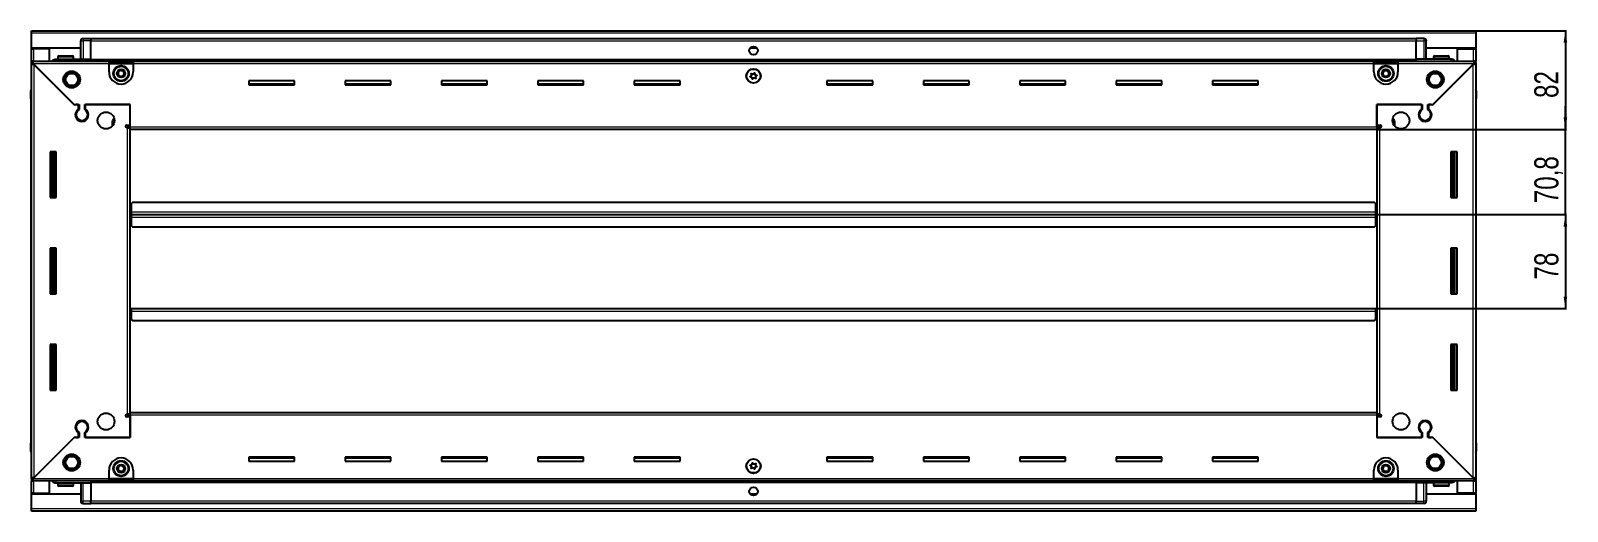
# Model space of a CAD drawing. Header units: millimetres. Extents: x 1315 to 5669, y -723 to 1559.
# Drawn here: x 4394 to 5669, y 977 to 1376 of the extents above; entities that cross this region are included whole.
import ezdxf

# ---------------------------------------------------------------- set-up
doc = ezdxf.new("R2010")
doc.units = ezdxf.units.MM
doc.layers.add('FORMAT', color=7, linetype='Continuous')
doc.styles.add('SLDTEXTSTYLE0', font='TXT', dxfattribs={"width": 0.75})
doc.dimstyles.new('SLDDIMSTYLE0', dxfattribs={"dimtxt": 20, "dimasz": 10, "dimexe": 0, "dimexo": 0.0625, "dimgap": 5, "dimtad": 2, "dimdec": 1, "dimrnd": 1e-09, "dimzin": 12, "dimdsep": 46, "dimtxsty": 'SLDTEXTSTYLE0', "dimsah": 1, "dimcen": 0.09, "dimadec": 0, "dimazin": 3, "dimtfac": 1, "dimtofl": 0, "dimtmove": 0, "dimatfit": 3, "dimfxl": 0, "dimfrac": 2, "dimtolj": 1, "dimtzin": 12, "dimarcsym": 0})
doc.dimstyles.new('SLDDIMSTYLE1', dxfattribs={"dimtxt": 20, "dimasz": 10, "dimexe": 0, "dimexo": 0.0625, "dimgap": 5, "dimtad": 2, "dimdec": 1, "dimrnd": 1e-09, "dimzin": 12, "dimdsep": 46, "dimtxsty": 'SLDTEXTSTYLE0', "dimsah": 1, "dimcen": 0.09, "dimadec": 0, "dimazin": 3, "dimtfac": 1, "dimtmove": 0, "dimatfit": 0, "dimfxl": 0, "dimfrac": 2, "dimtolj": 1, "dimtzin": 12, "dimarcsym": 0})

# ---------------------------------------------------------------- blocks, each defined once
blk = doc.blocks.new('_D_6')
at = {"layer": 'FORMAT'}
for p, q in [((5593.1, 1375.8), (5668.6, 1375.8)), ((5667.6, 1375.8), (5667.6, 1293.8)), ((5511.1, 1293.8), (5668.6, 1293.8))]:
    blk.add_line(p, q, dxfattribs=at)
for points in [[(5667.6, 1375.8), (5666.1, 1365.8), (5669.1, 1365.8)], [(5667.6, 1293.8), (5669.1, 1303.8), (5666.1, 1303.8)]]:
    blk.add_solid(points, dxfattribs=at)
at = {"layer": 'FORMAT', "insert": (5641.8, 1320), "char_height": 20, "attachment_point": 1, "rotation": 90, "style": 'SLDTEXTSTYLE0'}
blk.add_mtext('82', dxfattribs=at)
blk = doc.blocks.new('_D_7')
at = {"layer": 'FORMAT'}
for p, q in [((5667.6, 1293.8), (5667.6, 1313.1)), ((5511.1, 1293.8), (5668.6, 1293.8)), ((5667.6, 1223.1), (5667.6, 1293.8)), ((5510.1, 1223.1), (5668.6, 1223.1)), ((5667.6, 1223.1), (5667.6, 1203.8))]:
    blk.add_line(p, q, dxfattribs=at)
for points in [[(5667.6, 1293.8), (5669.1, 1303.8), (5666.1, 1303.8)], [(5667.6, 1223.1), (5666.1, 1213.1), (5669.1, 1213.1)]]:
    blk.add_solid(points, dxfattribs=at)
at = {"layer": 'FORMAT', "insert": (5641.8, 1232.6), "char_height": 20, "attachment_point": 1, "rotation": 90, "style": 'SLDTEXTSTYLE0'}
blk.add_mtext('70,8', dxfattribs=at)
blk = doc.blocks.new('_D_8')
at = {"layer": 'FORMAT'}
for p, q in [((5510.1, 1223.1), (5668.6, 1223.1)), ((5667.6, 1223.1), (5667.6, 1145.1)), ((5510.1, 1145.1), (5668.6, 1145.1))]:
    blk.add_line(p, q, dxfattribs=at)
for points in [[(5667.6, 1223.1), (5666.1, 1213.1), (5669.1, 1213.1)], [(5667.6, 1145.1), (5669.1, 1155.1), (5666.1, 1155.1)]]:
    blk.add_solid(points, dxfattribs=at)
at = {"layer": 'FORMAT', "insert": (5641.8, 1169.3), "char_height": 20, "attachment_point": 1, "rotation": 90, "style": 'SLDTEXTSTYLE0'}
blk.add_mtext('78', dxfattribs=at)

msp = doc.modelspace()

# ---------------------------------------------------------------- linework, layer by layer
at = {"color": 7, "linetype": 'Continuous', "lineweight": 25}
for p, q in [((4394.11, 1373.72), (4394.11, 1375.82)), ((4394.11, 1375.82), (5593.11, 1375.82)), ((4394.11, 1361.32), (4394.11, 1373.72)), ((4435.11, 1352.32), (4435.11, 1367.32)), ((4435.78, 1368.82), (4435.78, 1368.82)), ((4437.11, 1369.32), (4443.61, 1369.32)), ((4437.11, 1369.32), (4443.61, 1369.32)), ((4443.61, 1369.32), (4443.61, 1369.32)), ((4443.61, 1369.32), (4443.61, 1369.32)), ((4443.61, 1369.32), (4443.61, 1367.32)), ((5543.61, 1369.17), (4443.61, 1369.17)), ((4443.61, 1352.32), (4443.61, 1367.32)), ((5543.61, 1369.32), (5543.61, 1369.32)), ((5550.11, 1369.32), (5543.61, 1369.32)), ((5550.11, 1369.32), (5543.61, 1369.32)), ((5543.61, 1369.32), (5543.61, 1367.32)), ((5543.61, 1352.32), (5543.61, 1367.32)), ((5552.11, 1367.32), (5552.11, 1367.32)), ((5552.11, 1352.32), (5552.11, 1367.32)), ((5593.11, 1375.82), (5593.11, 1373.72)), ((5593.11, 1373.72), (5593.11, 1361.32)), ((4435.11, 1361.32), (4394.11, 1361.32)), ((4394.11, 1360.82), (4394.11, 1361.32)), ((4394.11, 1360.82), (4396.21, 1360.82)), ((4394.11, 1350.57), (4394.11, 1360.82)), ((4395.61, 1360.82), (4395.61, 1361.32)), ((4409.11, 1360.82), (4396.21, 1360.82)), ((4409.11, 1350.57), (4409.11, 1360.82)), ((4414.61, 1352.32), (4443.61, 1352.32)), ((4416.11, 1354.22), (4416.11, 1352.32)), ((4416.91, 1355.02), (4428.31, 1355.02)), ((4429.11, 1352.32), (4429.11, 1354.22)), ((4443.53, 1350.57), (4443.61, 1352.29)), ((4443.61, 1352.32), (4443.61, 1351.82)), ((4996.48, 1361.32), (4990.73, 1361.32)), ((5543.61, 1352.32), (5543.61, 1351.82)), ((5572.61, 1352.32), (5543.61, 1352.32)), ((5543.61, 1352.29), (5543.68, 1350.57)), ((5593.11, 1361.32), (5552.11, 1361.32)), ((5558.11, 1354.22), (5558.11, 1352.32)), ((5558.91, 1355.02), (5570.31, 1355.02)), ((5571.11, 1352.32), (5571.11, 1354.22)), ((5578.11, 1360.82), (5591.01, 1360.82)), ((5578.11, 1350.57), (5578.11, 1360.82)), ((5591.01, 1360.82), (5593.11, 1360.82)), ((5591.61, 1360.82), (5591.61, 1361.32)), ((5593.11, 1360.82), (5593.11, 1361.32)), ((5593.11, 1360.82), (5593.11, 1350.57)), ((4394.11, 1349.07), (4394.11, 1350.57)), ((4394.11, 1350.57), (4395.11, 1350.57)), ((4394.11, 1348.57), (4394.11, 1349.07)), ((4394.11, 1349.07), (4395.11, 1349.07)), ((4394.11, 1004.07), (4394.11, 1348.57)), ((4395.61, 1348.57), (4394.11, 1348.57)), ((4395.11, 1350.57), (4458.61, 1350.57)), ((4395.11, 1349.07), (4395.11, 1350.57)), ((4395.71, 1348.47), (4429.61, 1314.57)), ((4430.31, 1313.87), (4396.21, 1347.97)), ((4443.61, 1351.17), (5543.61, 1351.17)), ((4458.61, 1348.47), (4458.61, 1350.57)), ((4458.61, 1350.57), (4478.61, 1350.57)), ((4458.61, 1349.07), (4478.61, 1349.07)), ((4458.61, 1341.57), (4458.61, 1348.47)), ((4478.61, 1350.57), (4478.61, 1348.47)), ((4478.61, 1350.57), (5508.61, 1350.57)), ((4478.61, 1348.47), (4478.61, 1341.57)), ((5508.61, 1348.47), (5508.61, 1350.57)), ((5508.61, 1350.57), (5528.61, 1350.57)), ((5508.61, 1349.07), (5528.61, 1349.07)), ((5508.61, 1341.57), (5508.61, 1348.47)), ((5528.61, 1350.57), (5528.61, 1348.47)), ((5528.61, 1350.57), (5592.11, 1350.57)), ((5528.61, 1348.47), (5528.61, 1341.57)), ((5591.01, 1347.97), (5556.91, 1313.87)), ((5557.61, 1314.57), (5591.51, 1348.47)), ((5591.61, 1348.57), (5593.11, 1348.57)), ((5592.11, 1349.07), (5592.11, 1350.57)), ((5592.11, 1350.57), (5593.11, 1350.57)), ((5592.11, 1349.07), (5593.11, 1349.07)), ((5593.11, 1349.07), (5593.11, 1350.57)), ((5593.11, 1349.07), (5593.11, 1348.57)), ((5593.11, 1348.57), (5593.11, 1004.07)), ((4612.61, 1334.32), (4574.61, 1334.32)), ((4574.61, 1334.32), (4574.61, 1330.82)), ((4612.61, 1331.57), (4574.61, 1331.57)), ((4574.61, 1330.82), (4612.61, 1330.82)), ((4612.61, 1330.82), (4612.61, 1334.32)), ((4692.61, 1334.32), (4654.61, 1334.32)), ((4654.61, 1334.32), (4654.61, 1330.82)), ((4692.61, 1331.57), (4654.61, 1331.57)), ((4654.61, 1330.82), (4692.61, 1330.82)), ((4692.61, 1330.82), (4692.61, 1334.32)), ((4772.61, 1334.32), (4734.61, 1334.32)), ((4734.61, 1334.32), (4734.61, 1330.82)), ((4772.61, 1331.57), (4734.61, 1331.57)), ((4734.61, 1330.82), (4772.61, 1330.82)), ((4772.61, 1330.82), (4772.61, 1334.32)), ((4852.61, 1334.32), (4814.61, 1334.32)), ((4814.61, 1334.32), (4814.61, 1330.82)), ((4852.61, 1331.57), (4814.61, 1331.57)), ((4814.61, 1330.82), (4852.61, 1330.82)), ((4852.61, 1330.82), (4852.61, 1334.32)), ((4932.61, 1334.32), (4894.61, 1334.32)), ((4894.61, 1334.32), (4894.61, 1330.82)), ((4932.61, 1331.57), (4894.61, 1331.57)), ((4894.61, 1330.82), (4932.61, 1330.82)), ((4932.61, 1330.82), (4932.61, 1334.32)), ((5092.61, 1334.32), (5054.61, 1334.32)), ((5054.61, 1334.32), (5054.61, 1330.82)), ((5092.61, 1331.57), (5054.61, 1331.57)), ((5054.61, 1330.82), (5092.61, 1330.82)), ((5092.61, 1330.82), (5092.61, 1334.32)), ((5172.61, 1334.32), (5134.61, 1334.32)), ((5134.61, 1334.32), (5134.61, 1330.82)), ((5172.61, 1331.57), (5134.61, 1331.57)), ((5134.61, 1330.82), (5172.61, 1330.82)), ((5172.61, 1330.82), (5172.61, 1334.32)), ((5252.61, 1334.32), (5214.61, 1334.32)), ((5214.61, 1334.32), (5214.61, 1330.82)), ((5252.61, 1331.57), (5214.61, 1331.57)), ((5214.61, 1330.82), (5252.61, 1330.82)), ((5252.61, 1330.82), (5252.61, 1334.32)), ((5332.61, 1334.32), (5294.61, 1334.32)), ((5294.61, 1334.32), (5294.61, 1330.82)), ((5332.61, 1331.57), (5294.61, 1331.57)), ((5294.61, 1330.82), (5332.61, 1330.82)), ((5332.61, 1330.82), (5332.61, 1334.32)), ((5412.61, 1334.32), (5374.61, 1334.32)), ((5374.61, 1334.32), (5374.61, 1330.82)), ((5412.61, 1331.57), (5374.61, 1331.57)), ((5374.61, 1330.82), (5412.61, 1330.82)), ((5412.61, 1330.82), (5412.61, 1334.32)), ((5593.11, 1327.15), (5593.11, 1327.15)), ((4393.61, 1325.82), (4393.61, 1319.32)), ((4393.61, 1319.32), (4393.61, 1325.82)), ((4393.61, 1319.32), (4393.61, 1319.32)), ((4394.11, 1319.32), (4393.61, 1319.32)), ((4393.76, 1319.32), (4393.76, 1033.32)), ((4429.61, 1314.57), (4433.81, 1314.57)), ((4431.01, 1314.57), (4430.31, 1313.87)), ((4433.11, 1314.57), (4431.01, 1314.57)), ((4433.11, 1314.57), (4433.11, 1310.68)), ((4433.81, 1314.57), (4433.81, 1310.29)), ((4438.41, 1314.57), (4476.11, 1314.57)), ((4438.41, 1310.29), (4438.41, 1314.57)), ((4439.11, 1310.68), (4439.11, 1314.57)), ((4476.11, 1314.57), (4439.11, 1314.57)), ((4476.11, 1295.92), (4476.11, 1314.57)), ((4476.11, 1297.32), (4476.11, 1314.57)), ((5511.11, 1314.57), (5548.81, 1314.57)), ((5511.11, 1295.92), (5511.11, 1314.57)), ((5511.11, 1314.57), (5511.11, 1297.32)), ((5548.11, 1314.57), (5511.11, 1314.57)), ((5548.11, 1314.57), (5548.11, 1310.68)), ((5548.81, 1314.57), (5548.81, 1310.29)), ((5553.41, 1314.57), (5557.61, 1314.57)), ((5553.41, 1310.29), (5553.41, 1314.57)), ((5556.21, 1314.57), (5554.11, 1314.57)), ((5554.11, 1310.68), (5554.11, 1314.57)), ((5556.91, 1313.87), (5556.21, 1314.57)), ((5593.11, 1319.32), (5593.61, 1319.32)), ((5593.46, 1033.32), (5593.46, 1319.32)), ((5593.61, 1325.82), (5593.61, 1319.32)), ((5593.61, 1319.32), (5593.61, 1325.82)), ((5593.61, 1319.32), (5593.61, 1319.32)), ((5593.61, 1319.32), (5593.61, 1319.32)), ((4434.11, 1301.71), (4434.11, 1300.95)), ((4462.85, 1303.22), (4461.61, 1301.07)), ((4461.61, 1296.99), (4461.61, 1301.07)), ((5525.61, 1301.07), (5524.37, 1303.22)), ((5525.61, 1301.07), (5525.61, 1296.99)), ((5553.11, 1301.71), (5553.11, 1300.95)), ((4473.26, 1297.32), (4476.11, 1297.32)), ((4474.01, 1295.32), (4473.26, 1295.32)), ((4474.01, 1295.32), (4476.11, 1295.32)), ((4476.11, 1296.32), (4474.11, 1296.32)), ((4474.11, 1296.32), (4474.11, 1295.32)), ((4476.11, 1293.82), (4476.11, 1295.92)), ((5511.11, 1293.82), (4476.11, 1293.82)), ((4476.11, 1058.82), (4476.11, 1293.82)), ((5511.11, 1297.32), (5513.96, 1297.32)), ((5513.11, 1296.32), (5511.11, 1296.32)), ((5511.11, 1295.92), (5511.11, 1293.82)), ((5511.11, 1295.32), (5513.21, 1295.32)), ((5511.11, 1293.82), (5511.11, 1058.82)), ((5513.11, 1295.32), (5513.11, 1296.32)), ((5513.96, 1295.32), (5513.21, 1295.32)), ((4414.61, 1275.32), (4409.61, 1275.32)), ((4409.61, 1275.32), (4409.61, 1237.32)), ((4411.76, 1237.32), (4411.76, 1275.32)), ((4413.55, 1237.32), (4413.55, 1275.32)), ((4413.58, 1237.32), (4413.58, 1275.32)), ((4414.61, 1237.32), (4414.61, 1275.32)), ((5572.61, 1275.32), (5572.61, 1237.32)), ((5577.61, 1275.32), (5572.61, 1275.32)), ((5573.63, 1275.32), (5573.63, 1237.32)), ((5573.66, 1275.32), (5573.66, 1237.32)), ((5575.46, 1275.32), (5575.46, 1237.32)), ((5577.61, 1237.32), (5577.61, 1275.32)), ((4409.61, 1237.32), (4414.61, 1237.32)), ((5572.61, 1237.32), (5577.61, 1237.32)), ((4477.11, 1225.92), (4476.86, 1225.92)), ((4476.86, 1225.92), (4476.86, 1223.07)), ((4478.11, 1233.07), (4477.11, 1232.07)), ((4477.11, 1232.07), (4477.11, 1225.17)), ((4477.11, 1223.07), (4477.11, 1225.17)), ((5509.11, 1233.07), (4478.11, 1233.07)), ((5510.11, 1232.07), (5509.11, 1233.07)), ((5510.11, 1225.17), (5510.11, 1232.07)), ((5510.36, 1225.92), (5510.11, 1225.92)), ((5510.11, 1225.17), (5510.11, 1223.07)), ((5510.36, 1223.07), (5510.36, 1225.92)), ((4476.86, 1223.07), (4476.11, 1223.07)), ((4476.86, 1223.07), (4476.86, 1220.22)), ((4476.86, 1220.22), (4477.11, 1220.22)), ((4477.11, 1220.97), (4477.11, 1223.07)), ((5510.11, 1223.07), (4477.11, 1223.07)), ((4477.11, 1220.97), (4477.11, 1214.07)), ((4477.11, 1214.07), (4478.11, 1213.07)), ((4478.11, 1213.07), (5509.11, 1213.07)), ((5509.11, 1213.07), (5510.11, 1214.07)), ((5510.11, 1223.07), (5510.11, 1220.97)), ((5510.11, 1214.07), (5510.11, 1220.97)), ((5510.11, 1220.22), (5510.36, 1220.22)), ((5510.36, 1220.22), (5510.36, 1223.07)), ((5511.11, 1223.07), (5510.36, 1223.07)), ((4414.61, 1195.32), (4409.61, 1195.32)), ((4409.61, 1195.32), (4409.61, 1157.32)), ((4411.76, 1157.32), (4411.76, 1195.32)), ((4413.55, 1157.32), (4413.55, 1195.32)), ((4413.58, 1157.32), (4413.58, 1195.32)), ((4414.61, 1157.32), (4414.61, 1195.32)), ((5572.61, 1195.32), (5572.61, 1157.32)), ((5577.61, 1195.32), (5572.61, 1195.32)), ((5573.63, 1195.32), (5573.63, 1157.32)), ((5573.66, 1195.32), (5573.66, 1157.32)), ((5575.46, 1195.32), (5575.46, 1157.32)), ((5577.61, 1157.32), (5577.61, 1195.32)), ((4409.61, 1157.32), (4414.61, 1157.32)), ((5572.61, 1157.32), (5577.61, 1157.32)), ((4476.11, 1145.12), (4476.86, 1145.12)), ((4476.86, 1145.12), (4476.86, 1142.27)), ((4476.86, 1142.27), (4477.11, 1142.27)), ((4477.11, 1145.12), (5510.11, 1145.12)), ((4477.11, 1143.02), (4477.11, 1145.12)), ((4477.11, 1143.02), (4477.11, 1136.12)), ((4477.11, 1136.12), (4478.11, 1135.12)), ((5509.11, 1135.12), (5510.11, 1136.12)), ((5510.11, 1145.12), (5510.11, 1143.02)), ((5510.11, 1136.12), (5510.11, 1143.02)), ((5510.11, 1142.27), (5510.36, 1142.27)), ((5510.36, 1142.27), (5510.36, 1145.12)), ((5510.36, 1145.12), (5511.11, 1145.12)), ((4478.11, 1135.12), (5509.11, 1135.12)), ((4414.61, 1115.32), (4409.61, 1115.32)), ((4409.61, 1115.32), (4409.61, 1077.32)), ((4411.76, 1077.32), (4411.76, 1115.32)), ((4413.55, 1077.32), (4413.55, 1115.32)), ((4413.58, 1077.32), (4413.58, 1115.32)), ((4414.61, 1077.32), (4414.61, 1115.32)), ((5572.61, 1115.32), (5572.61, 1077.32)), ((5577.61, 1115.32), (5572.61, 1115.32)), ((5573.63, 1115.32), (5573.63, 1077.32)), ((5573.66, 1115.32), (5573.66, 1077.32)), ((5575.46, 1115.32), (5575.46, 1077.32)), ((5577.61, 1077.32), (5577.61, 1115.32)), ((4409.61, 1077.32), (4414.61, 1077.32)), ((5572.61, 1077.32), (5577.61, 1077.32)), ((4476.11, 1056.72), (4476.11, 1058.82)), ((4476.11, 1058.82), (5511.11, 1058.82)), ((5511.11, 1058.82), (5511.11, 1056.72)), ((4434.11, 1051.7), (4434.11, 1050.94)), ((4473.26, 1057.32), (4474.01, 1057.32)), ((4476.11, 1055.32), (4473.26, 1055.32)), ((4476.11, 1057.32), (4474.01, 1057.32)), ((4474.11, 1057.32), (4474.11, 1056.32)), ((4474.11, 1056.32), (4476.11, 1056.32)), ((4476.11, 1056.72), (4476.11, 1038.07)), ((4476.11, 1038.07), (4476.11, 1055.32)), ((5513.21, 1057.32), (5511.11, 1057.32)), ((5511.11, 1056.72), (5511.11, 1038.07)), ((5511.11, 1056.32), (5513.11, 1056.32)), ((5511.11, 1055.32), (5511.11, 1038.07)), ((5513.96, 1055.32), (5511.11, 1055.32)), ((5513.11, 1056.32), (5513.11, 1057.32)), ((5513.21, 1057.32), (5513.96, 1057.32)), ((5553.11, 1051.7), (5553.11, 1050.94)), ((4393.61, 1026.82), (4393.61, 1033.32)), ((4393.61, 1033.32), (4393.61, 1033.32)), ((4393.61, 1033.32), (4393.61, 1033.32)), ((4393.61, 1033.32), (4393.61, 1026.82)), ((4394.11, 1033.32), (4393.61, 1033.32)), ((4429.61, 1038.07), (4395.71, 1004.17)), ((4396.21, 1004.67), (4430.31, 1038.77)), ((4433.81, 1038.07), (4429.61, 1038.07)), ((4430.31, 1038.77), (4431.01, 1038.07)), ((4431.01, 1038.07), (4433.11, 1038.07)), ((4433.11, 1041.96), (4433.11, 1038.07)), ((4433.81, 1042.36), (4433.81, 1038.07)), ((4438.41, 1038.07), (4438.41, 1042.36)), ((4476.11, 1038.07), (4438.41, 1038.07)), ((4439.11, 1038.07), (4439.11, 1041.96)), ((4439.11, 1038.07), (4476.11, 1038.07)), ((5548.81, 1038.07), (5511.11, 1038.07)), ((5511.11, 1038.07), (5548.11, 1038.07)), ((5548.11, 1041.96), (5548.11, 1038.07)), ((5548.81, 1042.36), (5548.81, 1038.07)), ((5553.41, 1038.07), (5553.41, 1042.36)), ((5557.61, 1038.07), (5553.41, 1038.07)), ((5554.11, 1038.07), (5554.11, 1041.96)), ((5554.11, 1038.07), (5556.21, 1038.07)), ((5556.21, 1038.07), (5556.91, 1038.77)), ((5556.91, 1038.77), (5591.01, 1004.67)), ((5591.51, 1004.17), (5557.61, 1038.07)), ((5593.11, 1033.32), (5593.61, 1033.32)), ((5593.61, 1033.32), (5593.61, 1033.32)), ((5593.61, 1026.82), (5593.61, 1033.32)), ((5593.61, 1033.32), (5593.61, 1026.82)), ((4394.11, 1025.5), (4394.11, 1025.5)), ((4612.61, 1021.82), (4574.61, 1021.82)), ((4574.61, 1021.82), (4574.61, 1018.32)), ((4574.61, 1021.07), (4612.61, 1021.07)), ((4612.61, 1018.32), (4612.61, 1021.82)), ((4692.61, 1021.82), (4654.61, 1021.82)), ((4654.61, 1021.82), (4654.61, 1018.32)), ((4654.61, 1021.07), (4692.61, 1021.07)), ((4692.61, 1018.32), (4692.61, 1021.82)), ((4772.61, 1021.82), (4734.61, 1021.82)), ((4734.61, 1021.82), (4734.61, 1018.32)), ((4734.61, 1021.07), (4772.61, 1021.07)), ((4772.61, 1018.32), (4772.61, 1021.82)), ((4852.61, 1021.82), (4814.61, 1021.82)), ((4814.61, 1021.82), (4814.61, 1018.32)), ((4814.61, 1021.07), (4852.61, 1021.07)), ((4852.61, 1018.32), (4852.61, 1021.82)), ((4932.61, 1021.82), (4894.61, 1021.82)), ((4894.61, 1021.82), (4894.61, 1018.32)), ((4894.61, 1021.07), (4932.61, 1021.07)), ((4932.61, 1018.32), (4932.61, 1021.82)), ((5092.61, 1021.82), (5054.61, 1021.82)), ((5054.61, 1021.82), (5054.61, 1018.32)), ((5054.61, 1021.07), (5092.61, 1021.07)), ((5092.61, 1018.32), (5092.61, 1021.82)), ((5172.61, 1021.82), (5134.61, 1021.82)), ((5134.61, 1021.82), (5134.61, 1018.32)), ((5134.61, 1021.07), (5172.61, 1021.07)), ((5172.61, 1018.32), (5172.61, 1021.82)), ((5252.61, 1021.82), (5214.61, 1021.82)), ((5214.61, 1021.82), (5214.61, 1018.32)), ((5214.61, 1021.07), (5252.61, 1021.07)), ((5252.61, 1018.32), (5252.61, 1021.82)), ((5332.61, 1021.82), (5294.61, 1021.82)), ((5294.61, 1021.82), (5294.61, 1018.32)), ((5294.61, 1021.07), (5332.61, 1021.07)), ((5332.61, 1018.32), (5332.61, 1021.82)), ((5412.61, 1021.82), (5374.61, 1021.82)), ((5374.61, 1021.82), (5374.61, 1018.32)), ((5374.61, 1021.07), (5412.61, 1021.07)), ((5412.61, 1018.32), (5412.61, 1021.82)), ((4458.61, 1004.17), (4458.61, 1011.07)), ((4478.61, 1011.07), (4478.61, 1004.17)), ((4574.61, 1018.32), (4612.61, 1018.32)), ((4654.61, 1018.32), (4692.61, 1018.32)), ((4734.61, 1018.32), (4772.61, 1018.32)), ((4814.61, 1018.32), (4852.61, 1018.32)), ((4894.61, 1018.32), (4932.61, 1018.32)), ((5054.61, 1018.32), (5092.61, 1018.32)), ((5134.61, 1018.32), (5172.61, 1018.32)), ((5214.61, 1018.32), (5252.61, 1018.32)), ((5294.61, 1018.32), (5332.61, 1018.32)), ((5374.61, 1018.32), (5412.61, 1018.32)), ((5508.61, 1004.17), (5508.61, 1011.07)), ((5528.61, 1011.07), (5528.61, 1004.17)), ((4394.11, 1003.57), (4394.11, 1004.07)), ((4395.61, 1004.07), (4394.11, 1004.07)), ((4394.11, 1003.57), (4394.11, 1002.07)), ((4395.11, 1003.57), (4394.11, 1003.57)), ((4394.11, 991.82), (4394.11, 1002.07)), ((4395.11, 1002.07), (4394.11, 1002.07)), ((4395.11, 1003.57), (4395.11, 1002.07)), ((4458.61, 1002.07), (4395.11, 1002.07)), ((4409.11, 991.82), (4409.11, 1002.07)), ((4414.61, 1000.32), (4443.61, 1000.32)), ((4416.11, 1000.32), (4416.11, 998.42)), ((4420.68, 997.62), (4416.91, 997.62)), ((4428.31, 997.62), (4420.68, 997.62)), ((4429.11, 998.42), (4429.11, 1000.32)), ((4435.11, 1000.32), (4435.11, 985.32)), ((4443.61, 1000.36), (4443.53, 1002.07)), ((5543.61, 1001.47), (4443.61, 1001.47)), ((4443.61, 1000.32), (4443.61, 1000.82)), ((4443.61, 1000.32), (4443.61, 985.32)), ((4458.61, 1002.07), (4458.61, 1004.17)), ((4478.61, 1003.57), (4458.61, 1003.57)), ((4478.61, 1002.07), (4458.61, 1002.07)), ((4478.61, 1004.17), (4478.61, 1002.07)), ((5508.61, 1002.07), (4478.61, 1002.07)), ((5508.61, 1002.07), (5508.61, 1004.17)), ((5528.61, 1003.57), (5508.61, 1003.57)), ((5528.61, 1002.07), (5508.61, 1002.07)), ((5528.61, 1004.17), (5528.61, 1002.07)), ((5592.11, 1002.07), (5528.61, 1002.07)), ((5543.68, 1002.07), (5543.61, 1000.36)), ((5543.61, 1000.32), (5543.61, 1000.82)), ((5572.61, 1000.32), (5543.61, 1000.32)), ((5543.61, 1000.32), (5543.61, 985.32)), ((5552.11, 1000.32), (5552.11, 985.32)), ((5558.11, 1000.32), (5558.11, 998.42)), ((5565.9, 997.62), (5558.91, 997.62)), ((5570.31, 997.62), (5565.9, 997.62)), ((5571.11, 998.42), (5571.11, 1000.32)), ((5578.11, 991.82), (5578.11, 1002.07)), ((5591.61, 1004.07), (5593.11, 1004.07)), ((5592.11, 1003.57), (5592.11, 1002.07)), ((5593.11, 1003.57), (5592.11, 1003.57)), ((5593.11, 1002.07), (5592.11, 1002.07)), ((5593.11, 1004.07), (5593.11, 1003.57)), ((5593.11, 1003.57), (5593.11, 1002.07)), ((5593.11, 1002.07), (5593.11, 991.82)), ((4396.21, 991.82), (4394.11, 991.82)), ((4394.11, 991.32), (4394.11, 991.82)), ((4394.11, 991.32), (4435.11, 991.32)), ((4394.11, 978.92), (4394.11, 991.32)), ((4395.61, 991.32), (4395.61, 991.82)), ((4396.21, 991.82), (4409.11, 991.82)), ((4435.11, 985.32), (4435.11, 985.32)), ((4437.11, 983.32), (4443.61, 983.32)), ((4437.11, 983.32), (4443.61, 983.32)), ((4443.61, 983.32), (4443.61, 985.32)), ((4443.61, 983.47), (5543.61, 983.47)), ((4443.61, 983.32), (4443.61, 983.32)), ((4990.73, 991.32), (4996.48, 991.32)), ((5543.61, 983.32), (5543.61, 985.32)), ((5550.11, 983.32), (5543.61, 983.32)), ((5543.61, 983.32), (5543.61, 983.32)), ((5543.61, 983.32), (5543.61, 983.32)), ((5550.11, 983.32), (5543.61, 983.32)), ((5551.43, 983.82), (5551.43, 983.82)), ((5552.11, 991.32), (5593.11, 991.32)), ((5591.01, 991.82), (5578.11, 991.82)), ((5593.11, 991.82), (5591.01, 991.82)), ((5591.61, 991.32), (5591.61, 991.82)), ((5593.11, 991.32), (5593.11, 991.82)), ((5593.11, 991.32), (5593.11, 978.92)), ((4394.11, 976.82), (4394.11, 978.92)), ((5593.11, 976.82), (4394.11, 976.82)), ((5593.11, 978.92), (5593.11, 976.82))]:
    msp.add_line(p, q, dxfattribs=at)
at = {"color": 8, "linetype": 'Continuous', "lineweight": 18}
for p, q in [((5593.11, 1373.72), (4394.11, 1373.72)), ((4435.11, 1367.32), (4437.11, 1367.32)), ((4437.11, 1369.32), (4437.11, 1367.32)), ((4437.11, 1367.32), (4437.11, 1352.32)), ((4443.61, 1367.32), (4437.11, 1367.32)), ((5543.61, 1367.17), (4443.61, 1367.17)), ((5543.61, 1367.32), (5550.11, 1367.32)), ((5550.11, 1369.32), (5550.11, 1367.32)), ((5552.11, 1367.32), (5550.11, 1367.32)), ((5550.11, 1367.32), (5550.11, 1352.32)), ((4396.21, 1360.82), (4396.21, 1361.32)), ((4396.21, 1350.57), (4396.21, 1360.82)), ((4416.11, 1354.22), (4429.11, 1354.22)), ((5558.11, 1354.22), (5571.11, 1354.22)), ((5591.01, 1361.32), (5591.01, 1360.82)), ((5591.01, 1360.82), (5591.01, 1350.57)), ((4458.61, 1348.47), (4395.71, 1348.47)), ((4396.21, 1347.97), (4396.21, 1004.67)), ((5543.61, 1351.82), (4443.61, 1351.82)), ((5543.61, 1350.59), (4443.61, 1350.59)), ((4458.61, 1348.47), (4478.61, 1348.47)), ((5508.61, 1348.47), (4478.61, 1348.47)), ((5508.61, 1348.47), (5528.61, 1348.47)), ((5591.51, 1348.47), (5528.61, 1348.47)), ((5591.01, 1004.67), (5591.01, 1347.97)), ((4394.11, 1325.82), (4393.61, 1325.82)), ((5593.11, 1325.82), (5593.61, 1325.82)), ((4474.01, 1057.32), (4474.01, 1295.32)), ((4476.11, 1295.92), (5511.11, 1295.92)), ((5513.21, 1295.32), (5513.21, 1057.32)), ((4411.11, 1275.32), (4411.11, 1237.32)), ((4412.34, 1275.32), (4412.34, 1237.32)), ((5574.87, 1237.32), (5574.87, 1275.32)), ((5576.11, 1237.32), (5576.11, 1275.32)), ((5510.11, 1225.17), (4477.11, 1225.17)), ((4477.11, 1220.97), (5510.11, 1220.97)), ((4411.11, 1195.32), (4411.11, 1157.32)), ((4412.34, 1195.32), (4412.34, 1157.32)), ((5574.87, 1157.32), (5574.87, 1195.32)), ((5576.11, 1157.32), (5576.11, 1195.32)), ((4477.11, 1143.02), (5510.11, 1143.02)), ((4411.11, 1115.32), (4411.11, 1077.32)), ((4412.34, 1115.32), (4412.34, 1077.32)), ((5574.87, 1077.32), (5574.87, 1115.32)), ((5576.11, 1077.32), (5576.11, 1115.32)), ((5511.11, 1056.72), (4476.11, 1056.72)), ((4394.11, 1026.82), (4393.61, 1026.82)), ((5593.11, 1026.82), (5593.61, 1026.82)), ((4395.71, 1004.17), (4458.61, 1004.17)), ((4396.21, 991.82), (4396.21, 1002.07)), ((4420.41, 998.42), (4416.11, 998.42)), ((4429.11, 998.42), (4420.41, 998.42)), ((4437.11, 985.32), (4437.11, 1000.32)), ((4443.61, 1002.06), (5543.61, 1002.06)), ((4443.61, 1000.82), (5543.61, 1000.82)), ((4478.61, 1004.17), (4458.61, 1004.17)), ((4478.61, 1004.17), (5508.61, 1004.17)), ((5528.61, 1004.17), (5508.61, 1004.17)), ((5528.61, 1004.17), (5591.51, 1004.17)), ((5550.11, 985.32), (5550.11, 1000.32)), ((5566.08, 998.42), (5558.11, 998.42)), ((5571.11, 998.42), (5566.08, 998.42)), ((5591.01, 1002.07), (5591.01, 991.82)), ((4396.21, 991.32), (4396.21, 991.82)), ((4435.11, 985.32), (4437.11, 985.32)), ((4437.11, 983.32), (4437.11, 985.32)), ((4443.61, 985.32), (4437.11, 985.32)), ((4443.61, 985.47), (5543.61, 985.47)), ((5543.61, 985.32), (5550.11, 985.32)), ((5552.11, 985.32), (5550.11, 985.32)), ((5550.11, 983.32), (5550.11, 985.32)), ((5591.01, 991.82), (5591.01, 991.32)), ((5593.11, 978.92), (4394.11, 978.92))]:
    msp.add_line(p, q, dxfattribs=at)
at = {"color": 7, "linetype": 'Continuous', "lineweight": 25, "flags": 128}
msp.add_lwpolyline([(5551.96, 1368.08), (5552.07, 1367.71), (5552.11, 1367.32)], dxfattribs=at)
at = {"color": 7, "linetype": 'Continuous', "lineweight": 25}
for centre, radius in [((4993.61, 1359.32), 3.5), ((4427.61, 1335.32), 7), ((4427.61, 1335.32), 6.03), ((4427.61, 1335.32), 5.1), ((4468.61, 1340.32), 6.5), ((4468.61, 1340.32), 3.46), ((4993.61, 1338.32), 6), ((4993.61, 1338.17), 5.78), ((4993.61, 1338.17), 1.85), ((5518.61, 1340.32), 6.5), ((5518.61, 1340.32), 3.46), ((5559.61, 1335.32), 7), ((5559.61, 1335.32), 6.02), ((5559.61, 1335.32), 5.1), ((4456.11, 1301.32), 7), ((5531.11, 1301.32), 7), ((4456.11, 1051.32), 7), ((5531.11, 1051.32), 7), ((4427.61, 1017.32), 7), ((4427.61, 1017.32), 6.02), ((4427.61, 1017.32), 5.1), ((5559.61, 1017.32), 7), ((5559.61, 1017.32), 6.03), ((5559.61, 1017.32), 5.1), ((4468.61, 1012.32), 6.5), ((4468.61, 1012.32), 3.46), ((4993.61, 1014.32), 6), ((4993.61, 1014.47), 5.79), ((4993.61, 1014.47), 1.85), ((5518.61, 1012.32), 6.5), ((5518.61, 1012.32), 3.46), ((4993.61, 993.32), 3.5)]:
    msp.add_circle(centre, radius, dxfattribs=at)
at = {"color": 8, "linetype": 'Continuous', "lineweight": 18}
for centre in [(4468.61, 1340.32), (5518.61, 1340.32), (4468.61, 1012.32), (5518.61, 1012.32)]:
    msp.add_circle(centre, 5.7, dxfattribs=at)
at = {"color": 7, "linetype": 'Continuous', "lineweight": 25}
for centre, radius, start, end in [((4437.11, 1367.32), 2, 90, 180), ((5550.11, 1367.32), 2, 0, 90), ((4416.91, 1354.22), 0.8, 90, 180), ((4428.31, 1354.22), 0.8, 0, 90), ((4434.91, 1352.52), 0.2, 270, 0), ((5552.31, 1352.52), 0.2, 180, 270), ((5558.91, 1354.22), 0.8, 90, 180), ((5570.31, 1354.22), 0.8, 0, 90), ((4468.61, 1341.57), 10, 180, 270), ((4468.61, 1340.32), 2.5, 134.01559, 194.01559), ((4468.61, 1340.32), 2.5, 194.01559, 254.01559), ((4468.61, 1340.32), 2.5, 74.01559, 134.01559), ((4468.61, 1341.57), 10, 270, 0), ((4468.61, 1340.32), 2.5, 14.01559, 74.01559), ((4468.61, 1340.32), 2.5, 314.01559, 14.01559), ((5518.61, 1341.57), 10, 180, 270), ((5518.61, 1340.32), 2.5, 160.11158, 220.11158), ((5518.61, 1340.32), 2.5, 100.11158, 160.11158), ((5518.61, 1340.32), 2.5, 40.11158, 100.11158), ((5518.61, 1341.57), 10, 270, 0), ((5518.61, 1340.32), 2.5, 280.11158, 340.11158), ((5518.61, 1340.32), 2.5, 340.11158, 40.11158), ((4395.61, 1325.82), 2, 138.59038, 180), ((4468.61, 1340.32), 2.5, 254.01559, 314.01559), ((5518.61, 1340.32), 2.5, 220.11158, 280.11158), ((5591.61, 1325.82), 2, 0, 41.39416), ((4436.11, 1306.07), 5.5, 123.05573, 56.94427), ((4436.11, 1306.07), 4.8, 118.63099, 61.36901), ((5551.11, 1306.07), 5.5, 123.05573, 56.94427), ((5551.11, 1306.07), 4.8, 118.63099, 61.36901), ((4473.26, 1296.32), 1, 90, 270), ((5513.96, 1296.32), 1, 270, 90), ((4436.11, 1046.57), 5.5, 303.05573, 236.94427), ((4436.11, 1046.57), 4.8, 298.63099, 241.36901), ((4473.26, 1056.32), 1, 90, 270), ((5513.96, 1056.32), 1, 270, 90), ((5551.11, 1046.57), 5.5, 303.05573, 236.94427), ((5551.11, 1046.57), 4.8, 298.63099, 241.36901), ((4395.61, 1026.82), 2, 180, 221.40962), ((4395.61, 1026.82), 2, 180, 221.39416), ((4468.61, 1011.07), 10, 90, 180), ((4468.61, 1011.07), 10, 0, 90), ((5518.61, 1011.07), 10, 90, 180), ((5518.61, 1011.07), 10, 0, 90), ((5591.61, 1026.82), 2, 318.57492, 360), ((5591.61, 1026.82), 2, 318.59038, 0), ((4468.61, 1012.32), 2.5, 127.47401, 187.47401), ((4468.61, 1012.32), 2.5, 187.47401, 247.47401), ((4468.61, 1012.32), 2.5, 67.47401, 127.47401), ((4468.61, 1012.32), 2.5, 247.47401, 307.47401), ((4468.61, 1012.32), 2.5, 7.47401, 67.47401), ((4468.61, 1012.32), 2.5, 307.47401, 7.47401), ((5518.61, 1012.32), 2.5, 147.04236, 207.04236), ((5518.61, 1012.32), 2.5, 207.04236, 267.04236), ((5518.61, 1012.32), 2.5, 87.04236, 147.04236), ((5518.61, 1012.32), 2.5, 267.04236, 327.04236), ((5518.61, 1012.32), 2.5, 27.04236, 87.04236), ((5518.61, 1012.32), 2.5, 327.04236, 27.04236), ((4416.91, 998.42), 0.8, 180, 270), ((4428.31, 998.42), 0.8, 270, 0), ((4434.91, 1000.12), 0.2, 0, 90), ((5552.31, 1000.12), 0.2, 90, 180), ((5558.91, 998.42), 0.8, 180, 270), ((5570.31, 998.42), 0.8, 270, 0), ((4437.11, 985.32), 2, 180, 270), ((4437.11, 985.32), 2, 180, 270), ((5550.11, 985.32), 2, 270, 0), ((5550.11, 985.32), 2, 270, 311.40962)]:
    msp.add_arc(centre, radius, start, end, dxfattribs=at)
for points, knots in [([(4411.39, 1350.57), (4411.51, 1350.77), (4411.9, 1351.42), (4413.05, 1352.13), (4414.09, 1352.26), (4414.61, 1352.32)], [0, 0, 0, 0, 0.1822499, 0.5911249, 1, 1, 1, 1]), ([(4443.61, 1352.32), (4443.61, 1352.29), (4443.61, 1352.21), (4443.61, 1351.59), (4443.61, 1351.01), (4443.61, 1350.62), (4443.61, 1350.59)], [0, 0, 0, 0, 0.3242788, 0.6485576, 0.9728365, 1, 1, 1, 1]), ([(5543.61, 1352.32), (5543.61, 1352.29), (5543.61, 1352.21), (5543.61, 1351.59), (5543.61, 1351.01), (5543.61, 1350.62), (5543.61, 1350.59)], [0, 0, 0, 0, 0.32427882, 0.64855764, 0.97283646, 1, 1, 1, 1]), ([(5575.82, 1350.57), (5575.7, 1350.77), (5575.31, 1351.42), (5574.16, 1352.13), (5573.12, 1352.26), (5572.61, 1352.32)], [0, 0, 0, 0, 0.1822499, 0.5911249, 1, 1, 1, 1]), ([(4394.11, 1348.57), (4394.13, 1348.53), (4394.19, 1348.44), (4394.58, 1348.3), (4395.14, 1348.17), (4395.72, 1348.06), (4396.08, 1348), (4396.21, 1347.97)], [0, 0, 0, 0, 0.2302553, 0.4485219, 0.6667858, 0.8850496, 1, 1, 1, 1]), ([(4395.71, 1348.47), (4395.66, 1348.73), (4395.57, 1349.22), (4395.44, 1349.86), (4395.31, 1350.33), (4395.2, 1350.55), (4395.13, 1350.57), (4395.11, 1350.57)], [0, 0, 0, 0, 0.2302553, 0.4485219, 0.6667858, 0.8850496, 1, 1, 1, 1]), ([(4465.83, 1341.12), (4466.2, 1341.48), (4466.9, 1342.15), (4467.59, 1342.81), (4467.91, 1343.12)], [0, 0, 0, 0, 0.5346859, 1, 1, 1, 1]), ([(4466.53, 1338.32), (4466.45, 1338.65), (4466.25, 1339.45), (4466.01, 1340.42), (4465.86, 1341), (4465.83, 1341.12)], [0, 0, 0, 0, 0.3629006, 0.8668753, 1, 1, 1, 1]), ([(4467.91, 1343.12), (4468.4, 1342.98), (4469.33, 1342.72), (4470.25, 1342.45), (4470.68, 1342.33)], [0, 0, 0, 0, 0.5346859, 1, 1, 1, 1]), ([(4471.38, 1339.53), (4471.01, 1339.17), (4470.32, 1338.5), (4469.63, 1337.83), (4469.31, 1337.52)], [0, 0, 0, 0, 0.5346859, 1, 1, 1, 1]), ([(4470.68, 1342.33), (4470.71, 1342.21), (4470.86, 1341.63), (4471.1, 1340.66), (4471.3, 1339.86), (4471.38, 1339.53)], [0, 0, 0, 0, 0.1331247, 0.6370994, 1, 1, 1, 1]), ([(4991.72, 1340.24), (4991.71, 1340.23), (4991.7, 1340.21), (4991.69, 1340.15), (4991.7, 1340.01), (4991.8, 1339.64), (4991.93, 1339.11), (4991.77, 1338.5), (4991.41, 1338.13), (4991.11, 1337.88), (4990.93, 1337.72), (4990.88, 1337.64), (4990.87, 1337.6), (4990.87, 1337.57), (4990.89, 1337.54), (4990.94, 1337.49), (4991.19, 1337.39), (4991.65, 1337.29), (4992.29, 1336.98), (4992.55, 1336.31), (4992.6, 1335.84), (4992.68, 1335.58), (4992.72, 1335.53), (4992.75, 1335.51), (4992.78, 1335.5), (4992.81, 1335.51), (4992.85, 1335.52), (4992.92, 1335.57), (4993.09, 1335.72), (4993.36, 1335.99), (4993.76, 1336.31), (4994.39, 1336.42), (4994.9, 1336.23), (4995.26, 1336.1), (4995.41, 1336.07), (4995.47, 1336.09), (4995.5, 1336.1), (4995.52, 1336.13), (4995.53, 1336.19), (4995.51, 1336.34), (4995.42, 1336.71), (4995.28, 1337.23), (4995.45, 1337.84), (4995.8, 1338.21), (4996.11, 1338.46), (4996.28, 1338.63), (4996.33, 1338.71), (4996.35, 1338.75), (4996.34, 1338.78), (4996.32, 1338.81), (4996.27, 1338.85), (4996.02, 1338.95), (4995.56, 1339.06), (4994.92, 1339.37), (4994.67, 1340.03), (4994.61, 1340.51), (4994.53, 1340.76), (4994.49, 1340.82), (4994.47, 1340.84), (4994.44, 1340.85), (4994.4, 1340.84), (4994.36, 1340.82), (4994.29, 1340.78), (4994.12, 1340.63), (4993.85, 1340.36), (4993.45, 1340.04), (4992.83, 1339.93), (4992.32, 1340.11), (4991.95, 1340.25), (4991.8, 1340.27), (4991.75, 1340.26), (4991.73, 1340.25), (4991.72, 1340.24)], [0, 0, 0, 0, 0.0020087, 0.00442, 0.0093647, 0.0255282, 0.0677053, 0.0957862, 0.1246456, 0.1503415, 0.1605194, 0.1633943, 0.1656965, 0.1672448, 0.1688741, 0.1707699, 0.1786058, 0.2119941, 0.2499945, 0.2879948, 0.3213831, 0.329219, 0.3311148, 0.3327441, 0.3342924, 0.3362166, 0.3385353, 0.3413178, 0.349662, 0.3753578, 0.4042173, 0.4322982, 0.4744753, 0.4906388, 0.4966691, 0.49844, 0.5, 0.5020087, 0.50442, 0.5093647, 0.5255282, 0.5677053, 0.5957862, 0.6246456, 0.6503415, 0.6605194, 0.6633943, 0.6656965, 0.6672448, 0.6688741, 0.6707699, 0.6786058, 0.7119941, 0.7499945, 0.7879948, 0.8213831, 0.829219, 0.8311148, 0.8327441, 0.8342924, 0.8362166, 0.8385353, 0.8413178, 0.849662, 0.8753578, 0.9042173, 0.9322982, 0.9744753, 0.9906388, 0.9966691, 0.99844, 1, 1, 1, 1]), ([(5515.76, 1339.82), (5515.81, 1339.93), (5516.01, 1340.5), (5516.35, 1341.43), (5516.63, 1342.21), (5516.75, 1342.53)], [0, 0, 0, 0, 0.1331247, 0.6370994, 1, 1, 1, 1]), ([(5517.62, 1337.61), (5517.29, 1338), (5516.67, 1338.74), (5516.05, 1339.48), (5515.76, 1339.82)], [0, 0, 0, 0, 0.53468586, 1, 1, 1, 1]), ([(5516.75, 1342.53), (5517.25, 1342.62), (5518.2, 1342.79), (5519.15, 1342.96), (5519.59, 1343.04)], [0, 0, 0, 0, 0.5346859, 1, 1, 1, 1]), ([(5519.59, 1343.04), (5519.92, 1342.64), (5520.54, 1341.91), (5521.16, 1341.17), (5521.45, 1340.83)], [0, 0, 0, 0, 0.5346859, 1, 1, 1, 1]), ([(5521.45, 1340.83), (5521.33, 1340.51), (5521.05, 1339.73), (5520.71, 1338.8), (5520.51, 1338.23), (5520.47, 1338.12)], [0, 0, 0, 0, 0.3629006, 0.8668753, 1, 1, 1, 1]), ([(5591.01, 1347.97), (5591.26, 1348.02), (5591.75, 1348.11), (5592.39, 1348.24), (5592.86, 1348.37), (5593.08, 1348.48), (5593.1, 1348.55), (5593.11, 1348.57)], [0, 0, 0, 0, 0.2302553, 0.4485219, 0.6667858, 0.8850496, 1, 1, 1, 1]), ([(5592.11, 1350.57), (5592.06, 1350.55), (5591.97, 1350.49), (5591.84, 1350.1), (5591.71, 1349.54), (5591.6, 1348.96), (5591.53, 1348.6), (5591.51, 1348.47)], [0, 0, 0, 0, 0.23025534, 0.4485219, 0.6667858, 0.88504963, 1, 1, 1, 1]), ([(4469.31, 1337.52), (4468.81, 1337.66), (4467.88, 1337.93), (4466.96, 1338.19), (4466.53, 1338.32)], [0, 0, 0, 0, 0.5346859, 1, 1, 1, 1]), ([(5520.47, 1338.12), (5519.96, 1338.03), (5519.01, 1337.86), (5518.06, 1337.69), (5517.62, 1337.61)], [0, 0, 0, 0, 0.5346859, 1, 1, 1, 1]), ([(4465.94, 1013.43), (4466.04, 1013.51), (4466.51, 1013.87), (4467.3, 1014.48), (4467.96, 1014.98), (4468.23, 1015.19)], [0, 0, 0, 0, 0.1331247, 0.6370994, 1, 1, 1, 1]), ([(4466.32, 1010.57), (4466.25, 1011.08), (4466.12, 1012.03), (4466, 1012.99), (4465.94, 1013.43)], [0, 0, 0, 0, 0.5346859, 1, 1, 1, 1]), ([(4468.98, 1009.46), (4468.51, 1009.66), (4467.61, 1010.03), (4466.73, 1010.4), (4466.32, 1010.57)], [0, 0, 0, 0, 0.5346859, 1, 1, 1, 1]), ([(4468.23, 1015.19), (4468.71, 1014.99), (4469.6, 1014.62), (4470.49, 1014.25), (4470.9, 1014.08)], [0, 0, 0, 0, 0.5346859, 1, 1, 1, 1]), ([(4471.27, 1011.22), (4471, 1011.01), (4470.35, 1010.51), (4469.56, 1009.9), (4469.08, 1009.54), (4468.98, 1009.46)], [0, 0, 0, 0, 0.36290056, 0.86687533, 1, 1, 1, 1]), ([(4470.9, 1014.08), (4470.96, 1013.57), (4471.09, 1012.61), (4471.22, 1011.66), (4471.27, 1011.22)], [0, 0, 0, 0, 0.5346859, 1, 1, 1, 1]), ([(4991.72, 1012.4), (4991.73, 1012.4), (4991.76, 1012.38), (4991.81, 1012.38), (4991.96, 1012.4), (4992.32, 1012.54), (4992.83, 1012.72), (4993.45, 1012.61), (4993.85, 1012.29), (4994.13, 1012.01), (4994.31, 1011.85), (4994.39, 1011.81), (4994.43, 1011.8), (4994.47, 1011.81), (4994.49, 1011.83), (4994.53, 1011.88), (4994.61, 1012.14), (4994.67, 1012.61), (4994.92, 1013.28), (4995.56, 1013.59), (4996.02, 1013.69), (4996.27, 1013.79), (4996.32, 1013.84), (4996.34, 1013.87), (4996.35, 1013.9), (4996.34, 1013.93), (4996.32, 1013.97), (4996.26, 1014.04), (4996.1, 1014.19), (4995.8, 1014.43), (4995.45, 1014.8), (4995.28, 1015.41), (4995.42, 1015.94), (4995.51, 1016.32), (4995.53, 1016.47), (4995.51, 1016.52), (4995.49, 1016.55), (4995.46, 1016.56), (4995.4, 1016.57), (4995.26, 1016.54), (4994.89, 1016.41), (4994.39, 1016.23), (4993.76, 1016.34), (4993.36, 1016.66), (4993.08, 1016.94), (4992.9, 1017.09), (4992.82, 1017.14), (4992.78, 1017.15), (4992.75, 1017.14), (4992.72, 1017.12), (4992.68, 1017.06), (4992.6, 1016.81), (4992.55, 1016.33), (4992.29, 1015.67), (4991.65, 1015.36), (4991.19, 1015.25), (4990.94, 1015.15), (4990.89, 1015.11), (4990.87, 1015.08), (4990.87, 1015.05), (4990.88, 1015.01), (4990.9, 1014.98), (4990.95, 1014.91), (4991.11, 1014.76), (4991.41, 1014.52), (4991.77, 1014.14), (4991.94, 1013.53), (4991.8, 1013.01), (4991.7, 1012.63), (4991.69, 1012.48), (4991.7, 1012.43), (4991.72, 1012.41), (4991.72, 1012.4)], [0, 0, 0, 0, 0.0020087, 0.00442, 0.0093647, 0.0255282, 0.0677053, 0.0957862, 0.1246456, 0.1503415, 0.1605194, 0.1633943, 0.1656965, 0.1672448, 0.1688741, 0.1707699, 0.1786058, 0.2119941, 0.2499945, 0.2879948, 0.3213831, 0.329219, 0.3311148, 0.3327441, 0.3342924, 0.3362166, 0.3385353, 0.3413178, 0.349662, 0.3753578, 0.4042173, 0.4322982, 0.4744753, 0.4906388, 0.4966691, 0.49844, 0.5, 0.5020087, 0.50442, 0.5093647, 0.5255282, 0.5677053, 0.5957862, 0.6246456, 0.6503415, 0.6605194, 0.6633943, 0.6656965, 0.6672448, 0.6688741, 0.6707699, 0.6786058, 0.7119941, 0.7499945, 0.7879948, 0.8213831, 0.829219, 0.8311148, 0.8327441, 0.8342924, 0.8362166, 0.8385353, 0.8413178, 0.849662, 0.8753578, 0.9042173, 0.9322982, 0.9744753, 0.9906388, 0.9966691, 0.99844, 1, 1, 1, 1]), ([(5515.72, 1012.47), (5516, 1012.91), (5516.53, 1013.71), (5517.05, 1014.52), (5517.29, 1014.89)], [0, 0, 0, 0, 0.5346859, 1, 1, 1, 1]), ([(5517.04, 1009.9), (5516.8, 1010.36), (5516.36, 1011.22), (5515.93, 1012.07), (5515.72, 1012.47)], [0, 0, 0, 0, 0.53468586, 1, 1, 1, 1]), ([(5519.92, 1009.75), (5519.57, 1009.77), (5518.75, 1009.81), (5517.76, 1009.86), (5517.16, 1009.89), (5517.04, 1009.9)], [0, 0, 0, 0, 0.3629006, 0.8668753, 1, 1, 1, 1]), ([(5517.29, 1014.89), (5517.42, 1014.89), (5518.02, 1014.86), (5519.01, 1014.81), (5519.83, 1014.76), (5520.18, 1014.75)], [0, 0, 0, 0, 0.13312467, 0.63709944, 1, 1, 1, 1]), ([(5521.49, 1012.17), (5521.21, 1011.74), (5520.68, 1010.93), (5520.16, 1010.13), (5519.92, 1009.75)], [0, 0, 0, 0, 0.53468586, 1, 1, 1, 1]), ([(5520.18, 1014.75), (5520.41, 1014.29), (5520.85, 1013.43), (5521.29, 1012.57), (5521.49, 1012.17)], [0, 0, 0, 0, 0.5346859, 1, 1, 1, 1]), ([(4396.21, 1004.67), (4395.95, 1004.63), (4395.46, 1004.54), (4394.82, 1004.4), (4394.35, 1004.27), (4394.13, 1004.16), (4394.11, 1004.1), (4394.11, 1004.07)], [0, 0, 0, 0, 0.2302553, 0.4485219, 0.6667858, 0.8850496, 1, 1, 1, 1]), ([(4395.11, 1002.07), (4395.15, 1002.1), (4395.24, 1002.15), (4395.38, 1002.55), (4395.51, 1003.1), (4395.62, 1003.68), (4395.68, 1004.05), (4395.71, 1004.17)], [0, 0, 0, 0, 0.2302553, 0.4485219, 0.6667858, 0.8850496, 1, 1, 1, 1]), ([(4411.39, 1002.07), (4411.51, 1001.87), (4411.9, 1001.22), (4413.05, 1000.51), (4414.09, 1000.39), (4414.61, 1000.32)], [0, 0, 0, 0, 0.1822499, 0.5911249, 1, 1, 1, 1]), ([(4443.61, 1000.32), (4443.61, 1000.36), (4443.61, 1000.44), (4443.61, 1001.05), (4443.61, 1001.63), (4443.61, 1002.03), (4443.61, 1002.06)], [0, 0, 0, 0, 0.3242788, 0.6485576, 0.9728365, 1, 1, 1, 1]), ([(5543.61, 1000.32), (5543.61, 1000.36), (5543.61, 1000.44), (5543.61, 1001.05), (5543.61, 1001.63), (5543.61, 1002.03), (5543.61, 1002.06)], [0, 0, 0, 0, 0.3242788, 0.6485576, 0.9728365, 1, 1, 1, 1]), ([(5575.82, 1002.07), (5575.7, 1001.87), (5575.31, 1001.22), (5574.16, 1000.51), (5573.12, 1000.39), (5572.61, 1000.32)], [0, 0, 0, 0, 0.1822499, 0.5911249, 1, 1, 1, 1]), ([(5593.11, 1004.07), (5593.08, 1004.12), (5593.03, 1004.21), (5592.63, 1004.34), (5592.08, 1004.47), (5591.5, 1004.58), (5591.13, 1004.65), (5591.01, 1004.67)], [0, 0, 0, 0, 0.2302553, 0.4485219, 0.6667858, 0.8850496, 1, 1, 1, 1]), ([(5591.51, 1004.17), (5591.55, 1003.92), (5591.64, 1003.43), (5591.78, 1002.79), (5591.91, 1002.32), (5592.02, 1002.1), (5592.08, 1002.08), (5592.11, 1002.07)], [0, 0, 0, 0, 0.2302553, 0.4485219, 0.6667858, 0.8850496, 1, 1, 1, 1])]:
    msp.add_open_spline(points, degree=3, knots=knots, dxfattribs=at)
at = {"color": 8, "linetype": 'Continuous', "lineweight": 18}
for points, knots in [([(4414.61, 1352.32), (4414.61, 1352.28), (4414.61, 1352.2), (4414.61, 1351.77), (4414.61, 1351.31), (4414.61, 1350.9), (4414.61, 1350.63), (4414.61, 1350.57)], [0, 0, 0, 0, 0.35975288, 0.55341416, 0.75118521, 0.94895626, 1, 1, 1, 1]), ([(5572.61, 1352.32), (5572.61, 1352.28), (5572.61, 1352.2), (5572.61, 1351.77), (5572.61, 1351.31), (5572.61, 1350.9), (5572.61, 1350.63), (5572.61, 1350.57)], [0, 0, 0, 0, 0.3597529, 0.5534142, 0.7511852, 0.9489563, 1, 1, 1, 1]), ([(4414.61, 1000.32), (4414.61, 1000.37), (4414.61, 1000.44), (4414.61, 1000.88), (4414.61, 1001.33), (4414.61, 1001.75), (4414.61, 1002.02), (4414.61, 1002.07)], [0, 0, 0, 0, 0.35975288, 0.55341416, 0.75118521, 0.94895626, 1, 1, 1, 1]), ([(5572.61, 1000.32), (5572.61, 1000.37), (5572.61, 1000.44), (5572.61, 1000.88), (5572.61, 1001.33), (5572.61, 1001.75), (5572.61, 1002.02), (5572.61, 1002.07)], [0, 0, 0, 0, 0.3597529, 0.5534142, 0.7511852, 0.9489563, 1, 1, 1, 1])]:
    msp.add_open_spline(points, degree=3, knots=knots, dxfattribs=at)
at = {"color": 7, "linetype": 'Continuous', "lineweight": 25}
for points in [[(4395.71, 1348.47), (4395.66, 1348.55), (4395.56, 1348.71), (4395.41, 1348.91), (4395.26, 1349.05), (4395.16, 1349.06), (4395.11, 1349.07)], [(4395.61, 1348.57), (4395.62, 1348.52), (4395.63, 1348.42), (4395.77, 1348.27), (4395.97, 1348.12), (4396.13, 1348.02), (4396.21, 1347.97)], [(5591.01, 1347.97), (5591.09, 1348.02), (5591.24, 1348.12), (5591.44, 1348.27), (5591.58, 1348.42), (5591.6, 1348.52), (5591.61, 1348.57)], [(5592.11, 1349.07), (5592.06, 1349.06), (5591.96, 1349.05), (5591.81, 1348.91), (5591.66, 1348.71), (5591.56, 1348.55), (5591.51, 1348.47)], [(4395.11, 1003.57), (4395.16, 1003.58), (4395.26, 1003.6), (4395.41, 1003.74), (4395.56, 1003.94), (4395.66, 1004.09), (4395.71, 1004.17)], [(4396.21, 1004.67), (4396.13, 1004.62), (4395.97, 1004.52), (4395.77, 1004.37), (4395.63, 1004.22), (4395.62, 1004.12), (4395.61, 1004.07)], [(5591.61, 1004.07), (5591.6, 1004.12), (5591.58, 1004.22), (5591.44, 1004.37), (5591.24, 1004.52), (5591.09, 1004.62), (5591.01, 1004.67)], [(5591.51, 1004.17), (5591.56, 1004.09), (5591.66, 1003.94), (5591.81, 1003.74), (5591.96, 1003.6), (5592.06, 1003.58), (5592.11, 1003.57)]]:
    msp.add_open_spline(points, degree=3, dxfattribs=at)

# ---------------------------------------------------------------- dimensions: what is measured, and where the dimension line sits
at = {"layer": 'FORMAT'}
for base, p1, p2, dimstyle, picture, middle in [((5667.61, 1293.82), (5593.11, 1375.82), (5511.11, 1293.82), 'SLDDIMSTYLE0', '_D_6', (5667.61, 1334.82)), ((5667.60702379, 1293.82343353), (5510.10666689, 1223.07343353), (5511.10666689, 1293.82343353), 'SLDDIMSTYLE1', '_D_7', (5667.60702379, 1258.44843353)), ((5667.60702379, 1145.12343353), (5510.10666689, 1223.07343353), (5510.10666689, 1145.12343353), 'SLDDIMSTYLE0', '_D_8', (5667.60702379, 1184.09843353))]:
    dim = msp.add_linear_dim(base=base, p1=p1, p2=p2, angle=90, dimstyle=dimstyle, dxfattribs=at)
    dim.commit()
    dim.dimension.update_dxf_attribs({"geometry": picture, "text_midpoint": middle, "dimtype": 160})

doc.saveas('drawing.dxf')
